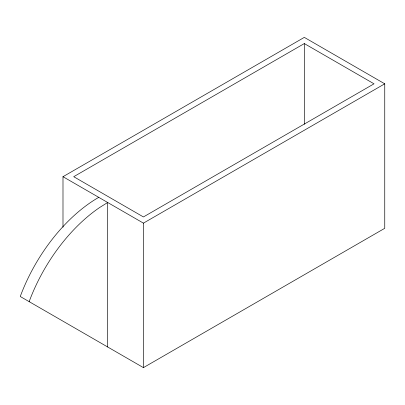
<?xml version="1.0" encoding="UTF-8"?>
<svg xmlns="http://www.w3.org/2000/svg" width="405" height="405" viewBox="0 0 405 405"><rect width="100%" height="100%" fill="white"/><g stroke="black" fill="none" stroke-linecap="round" stroke-linejoin="round"><path stroke-width="0.61" d="M62.993 227.175L62.993 176.696L304.312 37.376L384.75 83.815L384.75 228.304L143.431 367.624L20.25 296.506A126.4 72.976 -60 0 1 98.744 197.341M304.312 43.568L73.72 176.696L143.431 216.948L374.023 83.815L304.312 43.568L304.312 124.229M62.993 176.696L143.431 223.14L384.75 83.815M143.431 223.14L143.431 367.624M107.679 346.984L107.679 202.5L99.67 207.492A126.4 72.976 -60 0 0 29.15 301.644"/></g></svg>
